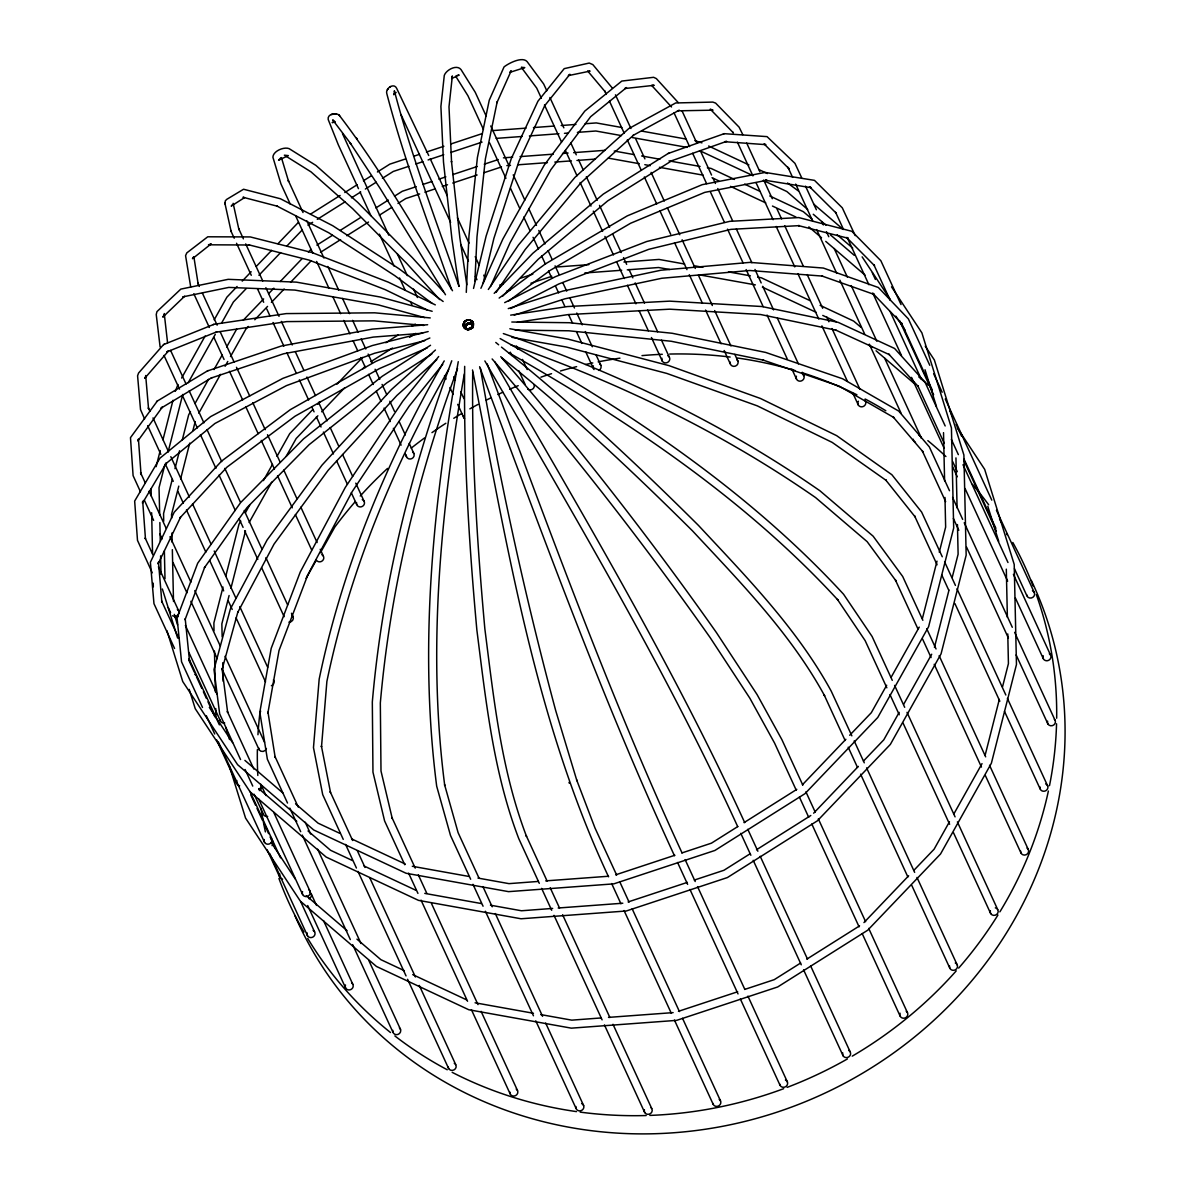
<?xml version="1.0" encoding="UTF-8"?>
<svg xmlns="http://www.w3.org/2000/svg" width="1193" height="1193" viewBox="0 0 1193 1193"><rect width="100%" height="100%" fill="white"/><g stroke="black" fill="none" stroke-linecap="round" stroke-linejoin="round"><path stroke-width="1.5" d="M464.674 366.355C463.51 454.429 468.864 542.427 476.872 630.083C485.849 700.395 493.246 771.931 518.761 838.619L539.296 883.327M472.726 327.3L472.846 321.916M472.711 371.962C471.682 457.769 477.111 543.516 484.865 628.935C493.798 698.904 501.164 770.081 526.545 836.442L526.188 835.562L547.11 881.045M471.653 320.693L472.935 327.881M466.284 292.374L468.968 235.871L477.409 157.506L489.249 100.212L504.042 66.927C508.397 63.393 522.251 56.16 527.082 61.574L543.695 84.017L546.797 90.757M474.874 281.384L476.991 236.825L485.387 158.863L497.168 101.867L496.87 102.777L511.215 70.715L509.829 72.236M225.089 204.048L225.253 200.991L226.61 199.44L243.566 189.24L280.4 198.754L332.772 225.745L399.118 268.828L443.155 301.501M472.145 328L473.084 323.243M259.94 711.565L271.199 648.351L300.248 572.029L345.254 487.49L402.727 401.28L438.681 356.528M458.261 361.688C433.611 501.328 418.43 644.861 436.683 786.202L450.492 835.428L470.653 879.241M464.286 374.02C441.022 509.456 426.975 648.574 444.735 785.516L444.571 784.666L458.112 832.669L479.034 878.152M472.89 327.523L472.413 321.797M473.517 288.438L486.118 236.11L511.305 158.58L537.954 101.196L564.2 68.642L589.223 63.05L592.846 64.601L612.337 88.088M483.076 283.323L493.902 238.332L518.955 161.219L545.052 104.954L544.619 105.789L569.926 74.279L568.345 75.547M164.276 314.534L162.8 317.144L184.676 296.192M156.119 466.687L160.22 450.536M162.964 439.77L172.985 400.311M175.267 391.334L177.996 384.519M164.947 464.375L159.027 487.698L159.698 515.122M168.138 451.834L182.723 394.451M172.239 479.452L163.575 513.542L163.695 521.296M174.983 468.685L179.532 450.745M182.275 439.978L188.658 414.866L190.462 411.63M178.786 486.118L171.538 514.466L171.628 518.18M180.62 478.945L189.732 443.095M192.923 430.539L195.205 421.576M223.016 587.045L213.89 622.925L214.009 630.679M225.745 576.279L238.973 524.249L240.777 521.028M229.101 595.516L221.853 623.864L222.152 636.823M230.92 588.343L245.504 530.96M260.611 710.998L259.716 714.562A404.591 375.661 -24.7 0 0 257.956 734.754M922.413 618.496L936.997 561.142M939.264 552.18L945.646 527.097L944.975 497.466M934.432 647.411L949.002 590.058M952.193 577.516L958.113 554.208L957.457 524.577M985.194 755.005L999.316 699.441M1002.508 686.9L1008.428 663.606L1007.772 633.96M471.459 328.612L473.517 323.482M394.272 93.844L394.361 90.772C411.779 157.237 436.37 221.555 459.022 286.35M145.621 376.541L144.696 378.3L168.496 350.951L166.841 351.905L216.679 331.893M451.774 360.778C410.824 470.46 382.491 585.226 372.32 701.976L372.962 772.139L384.593 820.918L404.755 864.746M457.56 368.592C417.714 476.111 390.335 588.626 380.328 702.975L380.999 771.021L392.258 818.502L391.975 817.593L415.224 868.131M177.265 617.407L197.68 563.245L240.598 502.626L303.529 438.875L382.178 376.302L430.539 345.269M307.779 574.937L279.028 650.483L267.888 713.056L267.978 712.146L275.195 757.466L275.001 756.511L298.25 807.05M193.549 256.957L192.476 258.702L211.265 243.819L208.477 244.804L249.546 244.997L248.651 244.789L309.255 260.149L385.175 289.631L426.93 309.807M480.913 288.288L502.79 239.182L544.142 165.275L584.779 111.098L621.807 81.064L653.63 77.306L656.344 78.589L678.221 102.568M490.547 286.529L510.112 242.626L550.838 169.734L590.639 116.69L626.519 87.566L624.804 88.536L654.182 85.314L652.139 85.24M470.683 329.089L473.159 324.854M451.715 77.903L452.356 75.934L449 106.803L451.565 162.129L451.476 161.309L459.827 237.541L466.806 284.814M280.713 157.953L278.595 160.205L288.348 155.627L284.366 155.179L311.03 171.881L352.725 208.76L406.619 263.295L439.65 299.562M307.511 575.444L352.024 491.859L409.199 406.097L442.737 364.357M181.619 378.047L205.151 336.008M214.203 319.828L226.879 297.191L237.109 286.484M188.166 382.789L215.292 334.323M221.63 323.02L233.381 302.008L246.161 288.646M194.996 403.547L208.581 379.299M214.009 369.591L222.152 355.037M226.685 346.954L236.646 329.164M198.828 413.136L220.526 374.363M225.059 366.296L227.774 361.449M230.488 356.588L245.862 329.134L248.412 326.45M245.311 512.93L249.829 504.848M263.414 480.6L272.466 464.42M277 456.337L289.675 433.7L312.685 409.617M249.128 522.534L271.75 482.136M286.231 456.293L296.177 438.517L317.875 415.805M306.079 578.381L315.951 560.755M320.425 552.747L334.786 527.112A404.591 375.661 -24.7 0 1 355.35 501.537M886.682 685.244L871.308 712.713L849.699 735.276M891.201 677.177L919.236 627.115M899.164 712.37L883.789 739.824L863.464 761.045M903.683 704.302L931.703 654.226M949.464 821.753L934.104 849.207L913.763 870.443M953.997 813.686L982.018 763.624M444.228 360.897C386.979 459.887 342.361 566.943 319.172 679.16L313.476 747.608L322.707 794.642L343.241 839.365M448.628 369.547C392.87 466.642 349.609 571.611 326.882 681.457L321.499 746.907L321.409 746.013L330.536 792.555L330.163 791.66L352.636 840.513M428.719 155.508L396.687 88.401C394.018 82.302 385.085 88.521 386.8 93.606C404.203 160.071 428.794 224.403 451.461 289.198M232.59 204.54L231.218 206.106L244.476 197.65M488.34 289.467L518.493 244.997L574.951 177.384L628.636 128.695L675.7 102.956L712.832 102.091L715.606 103.09L739.093 127.144L742.821 134.66M496.094 292.404L525.129 249.591L580.842 182.857L633.528 135.167M157.327 401.042L130.484 437.637L133.094 475.634L140.446 491.725M242.224 281.13L251.171 271.765M256.286 266.427L271.631 250.366M278.014 243.67L298.474 222.271M258.926 275.285L280.623 252.558M287.021 245.877L302.336 229.846M243.193 320.306L263.653 298.891M268.768 293.538L273.868 288.184M280.266 281.503L301.993 258.747M308.391 252.066L310.955 249.382M254.795 319.769L267.56 306.407M271.393 302.396L284.173 289.034M290.555 282.353L310.985 260.969M317.8 404.263L320.35 401.594M336.978 384.191L362.538 357.438M321.707 411.794L344.688 387.74M362.568 369.025L365.118 366.355M802.442 784.74L845.867 739.287M813.641 813.194L858.349 766.398M863.956 922.577L908.663 875.781M494.2 293.344L532.734 253.378L603.27 194.116L668.184 153.479L724.255 133.676L767.039 136.628L794.97 163.366L801.651 177.727M502.641 296.192L538.177 259.284L607.699 200.886L671.957 160.652L671.182 160.936L726.582 141.356L724.762 141.713L765.876 144.651L764.057 143.906L789.095 168.839L787.947 167.244L792.599 177.354M393.72 94.739L396.016 92.398L394.316 93.621M389.783 87.238L390.558 86.522M387.442 89.639L388.217 88.908M435.445 350.026L391.334 389.649L321.961 465.195L267.083 539.997L230.338 609.071L213.994 669.541L219.661 713.832L240.539 759.538M436.772 359.66L396.896 395.465L328.15 470.31L274.077 544.053L237.72 612.441L237.944 611.681L222.047 669.616L222.047 668.691L227.639 712.415L227.341 711.49L253.826 769.053M430.226 317.92L374.736 312.82L286.245 313.595L213.994 324.317L163.56 344.583L138.582 373.021L137.583 375.795L140.506 409.542L144.577 418.952M499.151 298.056L545.395 263.892L627.279 215.873L702.215 184.676L765.101 172.433L814.476 180.352L842.303 207.836L855.247 235.632M508.442 301.188L549.824 270.587L630.59 223.255L704.78 192.371L767.024 180.247L765.22 180.277L811.106 187.689L809.48 186.66L836.144 213.115L835.607 212.294L843.362 229.131M431.806 354.008L386.86 382.834L309.166 444.646L246.862 507.756L204.391 567.764L204.778 567.033L185.049 619.704L185.213 618.779L189.493 660.713L189.016 658.834L219.378 724.852M310.627 214.069L340.124 195.473M344.792 192.535L357.214 184.706M363.418 180.784L371.187 175.893M377.406 171.986L389.828 164.142L405.516 158.967M307.988 225.223L312.641 222.286M317.293 219.348L345.209 201.751M351.413 197.844L360.718 191.984M365.356 189.046L376.213 182.201M382.416 178.294L393.272 171.449L408.945 166.274M316.891 245.117L332.415 235.319M340.184 230.428L360.361 217.693M375.899 207.91L388.321 200.081M394.525 196.159L402.295 191.268L416.253 186.66M320.47 252.334L340.616 239.629M346.82 235.722L368.533 222.032M379.389 215.187L391.796 207.373M398 203.466L405.739 198.575L419.668 193.967M385.831 342.749L398.253 334.92M412.226 326.107L415.343 324.153M370.784 361.718L392.482 348.043M409.542 337.291L415.746 333.384M737.841 826.525L711.46 843.153L681.844 852.95M744.044 822.618L796.79 789.363M750.308 853.651L723.942 870.279L694.326 880.061M756.511 849.744L810.808 815.505M800.622 963.034L774.242 979.662L744.641 989.444M806.826 959.127L859.571 925.872M207.388 370.963L281.235 346.045L372.201 329.119L427.646 324.735M156.522 401.519L208.074 370.546M632.767 135.584L679.264 110.159M504.684 302.634L555.461 276.657L646.725 241.508L729.713 221.346L798.758 217.573L851.862 231.308L880.866 260.745L901.028 304.573M510.708 308.569L558.756 283.994L648.828 249.307L730.981 229.354L799.34 225.626L798.475 225.611L848.268 238.302L846.568 237.467L874.558 265.711L873.947 264.95L890.217 300.323M451.655 78.574L459.156 75.025L457.113 75.427M429.868 337.992L375.81 361.419L290.346 409.631L221.585 461.08L174.193 512.229L150.393 562.246L153.972 603.673L174.566 648.455M427.243 347.879L379.374 368.622L295.029 416.223L226.953 467.149L180.039 517.792L180.59 517.121L158.072 563.931L158.49 562.082L161.83 601.973L161.622 601.004L178.756 638.255M452.505 290.719C415.999 231.353 381.506 170.39 339.036 115.005C335.561 112.321 327.106 114.036 328.209 119.539L338.32 144.83L358.467 188.643M163.56 344.583L164.455 344.225M213.204 324.645L213.994 324.317M723.361 133.989L724.255 133.676M668.184 153.479L668.96 153.211M414.239 156.074L419.459 154.344M426.438 152.048L443.871 146.277M450.85 143.98L482.24 133.601M415.91 163.978L422.874 161.666M428.093 159.951L443.766 154.762M450.73 152.465L482.061 142.116M423.217 184.348L431.941 181.47M438.92 179.159L445.884 176.862M452.863 174.551L477.275 166.483M484.254 164.187L498.197 159.564M424.902 192.252L435.341 188.792M442.305 186.496L447.524 184.766M452.758 183.036L477.125 174.983M484.09 172.687L501.507 166.931M499.688 285.097L503.178 283.934M520.61 278.178L532.824 274.151M506.548 291.271L510.037 290.123M530.93 283.218L551.822 276.314M615.663 874.827L674.88 855.247M628.129 901.938L687.362 882.373M678.444 1011.321L737.677 991.756M508.263 308.599L562.947 291.032L660.997 270.214L749.83 262.385L823.349 268.052L878.346 287.498L908.365 318.889L929.765 365.267M514.213 315.131L565.005 298.787L661.861 278.252L749.8 270.498L822.588 276.105L821.768 275.941L874.35 294.507L872.858 293.374L901.789 323.631L901.326 322.766L932.33 390.156M510.664 72.102L524.771 67.613L521.729 67.3M428.168 331.55L372.305 345.552L282.845 378.375L210.639 416.596L159.922 458.201L134.66 501.075L137.493 540.354L152.272 572.804M424.663 340.706L374.662 353.232L286.439 385.622L214.949 423.47L165.424 464.062L166.588 462.705L142.474 503.148L142.698 501.224L145.471 538.968L145.173 538.028L152.958 554.954M183.811 296.669L182.842 296.878L228.788 287.409L294.88 290.078L378.226 304.856L424.678 317.606M678.414 110.621L677.475 110.83L713.026 110.174L710.253 109.174L733.397 132.87L732.785 132.095M569.121 75.457L590.103 71.103L589.059 71.103M336.187 113.812L331.058 114.588M334.801 122.118L332.131 122.536L333.175 122.402M510.664 315.131L567.45 306.556L669.676 301.143L761.939 306.526L838.112 322.334L894.571 348.46L925.007 382.133L945.169 425.961M517.27 322.274L568.405 314.549L669.691 309.181L760.627 314.52L836.025 330.178L835.279 329.864L889.501 354.724L888.8 354.142L918.312 386.562L917.775 385.757L944.125 443.035M215.888 332.206L286.723 321.603L374.08 320.857L423.873 325.45M422.635 333.22L373.29 337.082L283.636 353.769L211.221 378.017L211.922 377.599L160.98 408.2L162.412 407.022L137.851 440.948L138.433 439.069L141.042 474.575L140.55 472.667L145.203 482.777M492.798 130.589L526.053 128.128M533.45 127.576L553.776 126.07M561.157 125.533L575.936 124.43M585.181 123.744L596.261 122.924L621.836 127.517M496.199 138.388L522.027 136.479M529.409 135.927L558.935 133.735M564.468 133.333L568.166 133.064M577.397 132.378L595.844 131.006L621.389 135.599M503.431 157.834L512.662 157.163M520.059 156.611L553.313 154.151M562.544 153.465L568.092 153.062M573.639 152.644L605.045 150.318M506.831 165.633L510.515 165.365M517.896 164.813L547.423 162.636M554.805 162.084L571.417 160.861M576.95 160.444L595.396 159.087M557.444 266.949L588.85 264.637M623.939 262.028L659.043 259.433L684.618 264.026M584.824 272.973L621.717 270.244M627.264 269.842L658.625 267.515L669.586 269.484M538.341 881.433L508.993 883.64L477.975 878.078M545.723 880.881L608.49 876.244M552.657 908.425L521.46 910.766L490.442 905.189M558.19 908.007L622.806 903.22M601.123 1017.942L571.775 1020.149L540.757 1014.587M608.505 1017.39L673.12 1012.618M464.778 328.507L470.31 329.268M511.812 322.021L569.24 322.721L672.151 333.265L765.712 352.442L842.601 378.777L898.702 411.063L929.332 446.898L949.494 490.726M515.287 330.133L568.852 330.789L671.227 341.258L763.714 360.226M243.998 197.352L242.969 197.263L277.522 206.255L276.642 205.912L328.746 232.769L394.749 275.628L432.134 303.365M464.181 327.896L469.445 329.566M509.858 328.746L568.032 339.11L669.109 365.669L760.508 398.492L836.666 435.654L891.872 474.725L921.637 512.08L942.261 556.758M511.931 337.321L566.302 347.014L666.857 373.439L757.287 405.859L832.207 442.409L886.235 480.466L885.609 479.84L915.046 516.778L914.599 515.928L937.072 564.796M641.923 131.126L685.766 138.999M694.908 140.64L701.916 142.877M632.35 137.568L687.093 147.395M614.216 151.034L634.303 154.643M641.61 155.955L659.878 159.236M669.019 160.876L700.067 166.453M707.374 167.766L711.028 168.422L734.53 179.442M608.311 158.132L639.344 163.709M644.816 164.679L650.289 165.663M659.416 167.303L703.229 175.177M693.759 265.666L702.886 267.307M728.461 271.9L750.382 275.837M757.689 277.149L761.343 277.805L810.017 300.636M698.785 274.733L755.363 284.888M412.286 866.282L468.849 876.437M424.768 893.393L481.331 903.548M475.082 1002.791L533.465 1013.275M432.164 311.284L380.194 297.012L296.431 282.144L228.191 279.326L180.814 289.109L156.954 311.627L156.238 314.534L160.116 346.999M763.147 360.092L839.275 386.174L894.049 417.639L893.303 417.132L923.009 451.834L922.398 451.088L945.646 501.627M503.342 333.578C615.126 371.798 722.839 423.232 819.949 490.8L873.127 536.179L902.698 576.487L922.86 620.3M510.872 344.866C618.481 382.237 721.974 432.552 815.624 497.615L867.147 541.652L895.973 580.857L895.451 580.066L917.924 628.92M463.704 327.18L468.536 329.7M335.099 121.775L332.668 119.882L350.772 143.742L350.19 142.966L380 188.196L445.496 294.746M708.627 146.023L748.921 164.917M758.987 169.63L767.382 173.567M787.529 183.006L798.206 190.82M699.575 150.616L751.59 174.998M763.326 180.501L786.813 191.506L807.646 209.446M744.596 184.154L759.717 191.238M769.783 195.965L803.351 211.698L812.09 219.139M712.057 177.727L718.768 180.874M730.504 186.376L765.742 202.899M772.453 206.046L795.94 217.051M820.098 305.348L853.666 321.096L860.988 327.314M762.372 287.125L816.057 312.283M822.767 315.429L836.189 321.722M339.886 833.385L318.084 823.17L295.566 803.843M351.622 838.888L405.292 864.045M352.353 860.511L330.55 850.281L308.033 830.969M364.104 866.014L416.089 890.381M404.352 970.684L380.865 959.664L356.946 939.145M412.733 974.606L466.403 999.764M435.311 304.871L388.411 282.204L312.089 252.573L250.262 236.93L207.746 236.796L186.794 252.901L185.571 255.66L190.716 287.006M467.641 329.999L463.212 325.54M500.15 338.573C624.67 408.543 746.266 488.608 843.57 594.248L872.113 636.51L892.275 680.338M509.083 352.889C628.308 420.831 744.536 498.495 837.918 600.019L837.367 599.348L865.149 640.626L886.846 687.809M463.376 326.39L467.626 329.7M495.781 342.451L498.644 344.792M501.507 347.133C570.821 402.444 635.75 462.973 698.546 525.502C746.773 577.263 797.088 628.607 831.253 691.194L851.862 735.857M502.149 358.079C569.121 411.704 631.753 470.489 692.581 530.945C740.57 582.438 790.631 633.528 824.631 695.817L824.184 694.967L845.106 740.465M813.715 204.107L843.302 229.503M813.268 214.263L825.944 225.134M837.203 234.797L852.682 248.069M830.417 234.857L854.367 255.406M808.854 226.894L821.53 237.765M825.75 241.389L865.149 275.195M918.774 376.884L928.631 385.354M869.026 344.732L871.829 347.148M876.065 350.772L915.463 384.578M244.893 760.373L282.89 792.972M258.777 788.692L296.774 821.306M306.273 895.675L347.088 930.689M651.691 85.478L671.51 106.982M443.408 291.748L412.42 257.748L357.825 202.482L315.906 165.409L289.094 148.633C283.949 146.56 273.122 151.034 272.899 157.178L280.952 183.916L290.257 204.137M500.747 356.647C577.099 445.049 649.201 537.148 716.471 632.648L757.078 694.565L781.892 739.645L802.829 785.143M492.127 358.959C569.329 448.24 642.266 541.234 710.238 637.733L749.875 698.248L774.6 743.135L796.298 790.318M587.642 70.954L605.283 91.906L604.806 91.026L606.357 94.396M339.036 115.005L339.677 115.84M356.603 138.149L357.199 138.925M521.341 67.345L536.731 88.133L541.383 98.244M471.265 320.663L473.606 324.824M465.911 329.253L463.197 324.675M891.529 286.857L921.891 332.847L951.432 427.914L953.684 528.007L928.601 626.713L877.765 717.47L804.932 793.703L714.905 850.46L613.813 883.864L508.561 891.648L406.038 873.246L313.684 829.955L237.601 764.683L182.753 681.561L166.945 630.709M925.261 346.179L934.358 359.973L963.899 455.025L966.166 555.133L941.068 653.839L890.351 744.417L817.399 820.814L727.372 877.571L626.295 910.99L521.043 918.774L418.504 900.372L326.151 857.066L250.068 791.809L195.234 708.687L189.225 689.39M862.136 256.853L890.425 299.726M895.824 316.13L904.92 329.909M957.353 427.959L984.672 469.356L1014.214 564.423L1016.466 664.516L991.383 763.222L940.546 853.979L867.714 930.212L777.687 986.969L676.61 1020.373L571.343 1028.157L468.819 1009.755L376.466 966.464L300.382 901.192L245.549 818.07L229.19 765.459M209.342 707.404L232.575 742.628M271.124 842.377L295.372 879.137M473.024 326.077L471.131 322.542M455.666 76.173L467.939 95.753L483.448 129.455M465.866 327.956L466.388 328.821M494.663 361.643C581.841 513.079 671.927 663.502 744.7 822.588M484.865 360.942C573.028 513.929 664.128 665.888 737.692 826.615M465.151 328.806L463.331 323.81M933.627 373.692L942.157 392.229M945.259 398.984L991.786 500.121M996.438 510.246L1034.435 592.846M949.882 410.78L952.208 415.835M956.085 424.261L961.513 436.071M999.51 518.672L1001.061 522.042M964.093 459.23L995.872 528.305M1014.468 568.733L1026.86 595.695M899.522 320.544L933.612 394.674M963.825 460.379L996.379 531.139M951.373 439.442L958.352 454.622M963.005 464.733L1007.981 562.514M1013.409 574.31L1050.63 655.225M872.307 272.72L875.408 279.46M890.142 311.492L921.16 378.927M952.64 461.572L957.293 471.682M965.048 488.519L1007.667 581.185M1015.407 598.036L1043.308 658.685M847.224 237.556L868.922 284.739M872.799 293.15L901.476 355.499M911.541 377.391L944.095 448.15M952.61 466.687L957.263 476.797M952.596 497.466L962.676 519.387M964.227 522.758L1012.29 627.279M1014.617 632.335L1054.94 719.99M805.529 186.153L816.37 209.759M821.798 221.555L823.349 224.925M826.451 231.666L828.777 236.736M834.205 248.532L847.388 277.194M851.265 285.619L876.855 341.243M884.61 358.109L921.056 437.339M953.386 518.478L958.814 530.274M966.569 547.125L1008.413 638.091M1016.153 654.942L1047.931 724.017M795.686 184.095L812.746 221.152M816.609 229.578L836.755 273.391M839.857 280.131L864.657 334.04M869.309 344.151L901.088 413.225M944.588 561.814L955.429 585.42M956.98 588.79L1005.833 694.997M1007.384 698.367L1047.708 786.023M746.699 143.085L759.881 171.747M763.759 180.173L772.289 198.709M776.941 208.835L781.594 218.945M784.696 225.686L803.307 266.143M807.184 274.569L822.678 308.286M826.555 316.712L828.881 321.782M831.983 328.522L859.899 389.201M941.724 574.907L948.689 590.058M954.892 603.539L999.838 701.26M1004.491 711.371L1040.132 788.871M737.438 142.206L752.932 175.908M756.034 182.648L773.079 219.706M776.181 226.446L794.777 266.889M797.878 273.629L818.801 319.113M821.902 325.853L847.462 381.447M852.891 393.243L858.319 405.038M926.737 628.741L936.043 648.962M939.145 655.703L985.657 756.839M989.534 765.28L1028.306 849.55M682.098 110.994L696.816 143.026M700.694 151.451L711.55 175.043M713.101 178.413L715.427 183.468M717.754 188.539L732.487 220.556M736.364 228.981L751.873 262.699M754.975 269.439L761.179 282.935M762.73 286.305L773.586 309.897M777.463 318.322L798.385 363.835M802.263 372.276L803.814 375.646M922.562 639.03L931.092 657.567M934.194 664.307L981.466 767.084M985.343 775.51L1020.984 853.01M674.06 112.888L689.554 146.575M692.656 153.315L706.599 183.647M710.476 192.073L724.434 222.405M727.521 229.145L743.03 262.833M746.132 269.573L763.177 306.646M767.054 315.071L787.201 358.869M791.854 368.98L796.506 379.091M894.601 685.393L904.682 707.3M907.008 712.355L955.071 816.862M957.397 821.917L997.706 909.573M615.439 94.829L630.948 128.546M635.601 138.656L644.891 158.878M651.095 172.374L664.277 201.02M667.379 207.761L679.786 234.738M682.113 239.793L695.295 268.44M698.397 275.18L712.34 305.527M714.667 310.583L730.951 345.985M734.828 354.41L737.93 361.151M889.948 694.55L899.254 714.771M903.116 723.197L949.628 824.288M953.49 832.714L990.697 913.599M609.459 101.137L624.178 133.154M627.279 139.894L641.237 170.226M644.339 176.967L656.732 203.928M659.833 210.669L670.69 234.246M674.552 242.671L686.959 269.633M689.286 274.688L702.453 303.335M705.555 310.076L721.064 343.778M724.166 350.518L730.355 363.999M854.188 740.913L864.269 762.819M866.595 767.874L914.658 872.381M916.985 877.437L957.293 965.092M549.898 97.498L563.857 127.845M570.836 143.011L576.264 154.807M578.59 159.862L583.243 169.973M586.345 176.713L597.186 200.32M599.512 205.375L609.593 227.281M612.695 234.022L621.225 252.573M623.551 257.628L626.653 264.369M628.979 269.424L632.857 277.85M635.183 282.905L644.488 303.141M647.59 309.882L657.656 331.788M661.533 340.214L669.288 357.08M848.208 747.206L857.499 767.427M860.6 774.168L907.873 876.944M911.75 885.37L949.732 967.941M544.485 104.984L561.53 142.056M565.407 150.482L577.024 175.759M580.126 182.499L590.982 206.091M593.309 211.146L602.599 231.367M604.926 236.408L613.456 254.944M616.557 261.685L624.312 278.536M627.399 285.276L635.929 303.812M639.03 310.553L648.336 330.774M651.438 337.515L662.279 361.106M805.931 791.884L815.222 812.12M818.323 818.86L865.611 921.667M868.713 928.408L907.47 1012.678M486.088 115.855L475.232 92.264L461.02 69.582C456.77 64.094 446.107 69.94 444.288 75.413L440.903 106.445L443.498 162.069L451.938 239.122L458.917 286.38M490.741 125.966L508.576 164.738M513.229 174.849L524.845 200.126M528.723 208.551L536.477 225.402M538.804 230.458L545.007 243.939M548.109 250.694L551.986 259.12M555.088 265.86L558.965 274.286M562.842 282.711L566.705 291.137M569.807 297.877L574.459 307.988M576.786 313.043L582.214 324.839M585.316 331.579L592.295 346.76M596.172 355.186L600.825 365.297M799.399 797.058L808.705 817.28M811.807 824.02L859.079 926.812M862.181 933.552L900.163 1016.138M489.637 142.936L505.921 178.324M510.574 188.434L519.865 208.656M523.742 217.081L529.946 230.562M533.047 237.303L538.475 249.098M541.577 255.839L545.455 264.264M548.541 271.005L551.643 277.745M555.52 286.171L558.622 292.911M561.724 299.652L564.826 306.392M568.703 314.818L572.58 323.243M576.458 331.669L581.871 343.465M585.748 351.89L593.503 368.741A4.041 3.758 -24.7 0 0 594.039 369.562M747.802 829.329L757.883 851.235M760.209 856.291L807.497 959.097M810.599 965.838L850.132 1051.779M740.793 833.355L750.874 855.262M753.201 860.317L801.264 964.809M803.59 969.864L843.108 1055.82M430.27 158.878L447.33 195.95M457.396 217.857L469.028 243.148M475.232 256.629L479.109 265.055M483.761 275.165L485.312 278.536M516.315 345.94L517.866 349.31M522.519 359.421L527.172 369.532M400.997 114.543L450.611 222.39M460.677 244.311L468.431 261.163M475.411 276.329L476.961 279.699M510.291 352.159L511.842 355.529M518.821 370.695L525.024 384.176M682.023 852.876C608.43 693.506 548.855 528.111 487.176 363.88M685.125 859.616L695.206 881.538M697.532 886.593L744.82 989.385M747.922 996.125L787.455 1082.081M674.463 855.724C600.854 696.354 541.294 530.96 479.601 366.728M677.564 862.464L687.63 884.371M689.957 889.441L738.02 993.918M740.346 998.973L779.879 1084.929M388.739 235.17L342.495 133.646M397.269 253.721L407.335 275.628M413.539 289.109L417.416 297.534M453.847 376.734L455.398 380.105M460.826 391.901L463.928 398.656M360.018 192.028L370.874 215.62M379.404 234.156L394.137 266.173M399.551 277.969L404.979 289.765M410.407 301.561L411.958 304.931M444.512 375.72L446.063 379.091M449.94 387.516L453.042 394.257M457.694 404.367L463.898 417.848M616.662 875.08L594.949 827.897L576.666 779.954L576.92 780.774L555.714 710.625C525.397 597.782 500.329 483.538 480.406 368.398M619.764 881.821L629.054 902.042M632.156 908.783L679.443 1011.575M682.53 1018.315L720.512 1100.885M303.022 212.533L288.303 180.516L288.602 181.47L281.414 157.595M306.899 220.959L323.944 258.031M327.821 266.457L338.678 290.048M342.555 298.474L349.534 313.64M352.636 320.38L358.049 332.176M361.151 338.916L365.804 349.027M368.13 354.082L372.007 362.508M375.109 369.248L379.762 379.359M382.088 384.414L386.726 394.525M389.828 401.266L394.48 411.376M399.133 421.487L405.337 434.968M409.214 443.393L413.867 453.504M608.549 876.81C533.882 717.53 506.593 541.175 472.503 369.979M611.651 883.551L620.942 903.772M624.043 910.513L671.331 1013.319M674.433 1020.06L713.19 1104.33M295.685 215.933L312.745 253.02M316.622 261.446L329.014 288.408M332.892 296.833L340.646 313.699M343.748 320.44L349.952 333.921M353.053 340.661L357.706 350.772M360.808 357.512L365.461 367.623M368.562 374.363L373.215 384.474M376.302 391.215L380.955 401.34M384.057 408.081L390.26 421.561M393.362 428.302L401.116 445.153M404.994 453.579L406.545 456.949M550.212 887.786L559.517 908.007M562.604 914.748L609.891 1017.54M612.993 1024.28L651.736 1108.521M243.387 238.839L238.734 228.728L238.943 229.697L233.142 203.302M245.713 243.894L262.758 280.952M265.86 287.692L279.043 316.339M281.369 321.394L292.21 344.986M295.312 351.726L303.842 370.262M306.944 377.003L315.459 395.539M318.561 402.28L327.091 420.816M330.193 427.556L338.708 446.093M342.585 454.518L352.666 476.425M355.768 483.15L364.283 501.686M541.622 888.382L551.688 910.289M554.014 915.344L602.092 1019.851M604.419 1024.906L644.727 1112.562M224.866 203.019L231.129 231.487L234.231 238.227M236.557 243.283L251.276 275.3M257.479 288.795L263.683 302.276M266.785 309.017L269.886 315.757M272.988 322.498L283.845 346.104M286.946 352.845L296.252 373.066M299.354 379.806L308.644 400.043M311.746 406.783L314.072 411.839M316.399 416.894L321.051 427.005M323.378 432.06L333.458 453.966M336.56 460.722L347.417 484.313M351.294 492.739L356.722 504.535M482.911 886.578L492.202 906.799M495.304 913.54L542.576 1016.332M545.678 1023.072L583.66 1105.628M199.32 286.424L197.77 283.054L198.157 283.979L193.862 256.734M202.422 293.165L217.141 325.182M220.243 331.922L234.201 362.254M236.512 367.31L249.695 395.957M252.797 402.697L265.189 429.659M267.515 434.714L279.923 461.676M283.8 470.102L296.968 498.734M300.845 507.159L317.114 542.547M320.216 549.287L323.318 556.027M472.98 884.311L483.061 906.218M485.387 911.273L533.45 1015.78M535.776 1020.835L576.085 1108.476M193.818 293.746L209.327 327.449M213.979 337.574L224.06 359.481M229.474 371.277L242.656 399.938M245.758 406.679L258.165 433.641M261.267 440.381L274.45 469.043M277.551 475.783L292.27 507.815M295.372 514.556L311.656 549.943M418.325 874.872L426.855 893.408M431.493 903.519L477.99 1004.61M481.092 1011.351L517.523 1090.536M170.584 350.414L186.093 384.101M189.18 390.842L203.914 422.859M207.015 429.599L221.734 461.616M224.836 468.357L240.33 502.044M244.207 510.47L262.028 549.227M265.905 557.653L287.602 604.821M291.48 613.247L293.031 616.617M408.632 873.172L417.938 893.393M421.04 900.133L467.552 1001.285M471.429 1009.71L510.201 1093.996M163.993 355.425L179.502 389.142M182.589 395.882L197.322 427.914M200.424 434.655L215.933 468.357M219.035 475.112L235.319 510.5M239.197 518.94L243.074 527.366M244.625 530.736L257.807 559.383M261.685 567.823L284.158 616.706M357.289 850.624L365.028 867.475M369.681 877.586L415.403 976.978M419.28 985.403L455.696 1064.588M149.9 411.197L148.35 407.827L148.558 408.796L145.68 375.527M153.002 417.938L168.496 451.625M170.823 456.68L189.419 497.123M192.52 503.864L211.116 544.291M214.218 551.032L235.916 598.215M239.793 606.626L267.679 667.29M345.567 844.42L356.424 868.027M357.975 871.397L406.038 975.904M407.588 979.274L448.687 1068.63M147.678 425.692L160.861 454.354M165.514 464.465L173.268 481.316M177.921 491.441L183.349 503.237M186.451 509.978L205.837 552.12M209.714 560.546L223.673 590.893M228.325 601.004L232.203 609.444M236.08 617.87L265.532 681.919M305.229 822.216L310.642 834.011M317.621 849.177L361.017 943.529M368.771 960.365L400.535 1029.455M149.08 491.203L166.125 528.275M170.002 536.701L190.925 582.184M194.802 590.61L220.362 646.203M225.015 656.314L264.533 742.24M287.513 803.038L267.366 759.21L259.865 712.46M289.839 808.093L300.696 831.685M302.247 835.07L350.324 939.577M352.651 944.632L392.974 1032.303M144.323 500.15L153.629 520.372M159.832 533.867L162.159 538.923M173.015 562.529L186.973 592.861M190.85 601.302L217.215 658.611M222.644 670.406L259.075 749.636M261.371 785.471L266.009 795.537M273.704 812.284L309.926 891.037M311.134 893.676L316.548 905.427M323.512 920.564L352.874 984.419M158.415 566.794L178.667 610.816M185.377 625.415L216.977 694.117M245.117 769.5L252.752 786.083M258.687 798.982L302.619 894.496M307.69 905.532L345.567 987.864M168.288 607.64L170.584 612.606M188.852 652.332L220.451 721.034M254.124 794.24L263.399 814.401M250.023 791.466L271.601 838.381M272.809 841.005L280.534 857.812M300.636 901.505L314.549 931.763M188.867 660.266L194.325 672.106M196.427 676.67L201.826 688.406M203.362 691.761L206.449 698.457M207.985 701.812L214.919 716.889M250.828 794.956L255.466 805.036M257.017 808.392L262.415 820.158M263.966 823.528L268.604 833.609M275.553 848.73L270.155 836.964A4.041 3.758 -24.7 0 1 271.676 841.885A4.041 3.758 -24.7 0 1 266.636 844.018A4.041 3.758 -24.7 0 1 264.249 839.544M202.512 707.464L181.545 661.787L177.101 618.332M206.329 715.755L214.725 733.993M218.349 741.882L264.592 842.422M269.663 853.442L307.526 935.789M216.604 739.839L236.632 783.413M267.217 849.893L279.58 876.78M465.359 326.39L466.15 328.314M473.099 326.673L472.115 323.84M472.86 323.706L473.457 325.689M987.804 506.264L998.705 541.294M925.022 369.77L936.46 406.545M225.701 727.253L229.518 739.511M174.297 614.365L177.563 624.864M162.367 588.999L177.623 638.031M569.016 782.354L569.255 783.175M230.92 230.503L231.129 231.487M473.069 327.285L472.607 324.317M164.246 313.52L167.572 342.794M1006.31 569.15L1007.384 617.303M955.951 457.903L957.084 507.905M943.514 432.641L944.602 480.794M222.733 662.741L223.151 681.263M214.472 651.08L215.381 691.865M215.769 708.553L215.933 715.964M171.956 532.988L172.165 542.248M172.344 549.66L173.507 601.496M164.366 550.957L164.992 578.769M159.862 522.534L160.28 541.055M160.608 555.863L161.025 574.385M151.093 488.608L151.272 496.034M151.645 512.722L152.555 553.507M153.226 583.168L153.315 586.881M260.835 784.278A4.041 3.758 -24.7 0 1 258.777 789.408M309.852 892.2A4.041 3.758 -24.7 0 1 309.091 898.791M351.577 982.943A4.041 3.758 -24.7 0 1 352.636 987.938A4.041 3.758 -24.7 0 1 347.446 989.638A4.041 3.758 -24.7 0 1 345.493 984.956M308.644 889.575A4.041 3.758 -24.7 0 1 309.688 894.556A4.041 3.758 -24.7 0 1 304.498 896.271A4.041 3.758 -24.7 0 1 302.545 891.589M260.835 784.651A4.041 3.758 -24.7 0 1 259.328 790.601M177.369 609.355A4.041 3.758 -24.7 0 1 174.566 616.349M173.552 616.17A4.041 3.758 -24.7 0 1 172.642 615.737M464.495 328.254A4.041 0.865 75.9 0 1 463.585 323.557M465.24 324.75A4.041 0.865 75.9 0 1 466.12 328.671M267.664 816.4A4.041 3.758 -24.7 0 1 263.101 813.462M224.716 723.033A4.041 3.758 -24.7 0 1 220.153 720.095M178.055 616.572A4.041 3.758 -24.7 0 1 175.117 617.542M271.378 839.663A4.041 3.758 -24.7 0 1 272.064 845.628M313.118 930.406A4.041 3.758 -24.7 0 1 314.624 935.267A4.041 3.758 -24.7 0 1 309.583 937.4A4.041 3.758 -24.7 0 1 307.197 932.911M195.1 673.806A4.041 3.758 -24.7 0 1 195.309 674.761M282.592 879.137A4.041 3.758 -24.7 0 1 279.788 873.872M239.644 785.755A4.041 3.758 -24.7 0 1 236.84 780.49M195.19 674.134A4.041 3.758 -24.7 0 1 195.652 674.999M1036.359 594.696A404.591 375.661 -24.7 0 1 1056.67 718.216M1056.551 723.778A404.591 375.661 -24.7 0 1 1049.497 785.65M1048.379 791.048A404.591 375.661 -24.7 0 1 999.868 911.87M997.93 915.031A404.591 375.661 -24.7 0 1 958.665 968.105M956.234 970.863A404.591 375.661 -24.7 0 1 852.249 1056.148M847.403 1058.952A404.591 375.661 -24.7 0 1 787.156 1087.375M783.667 1088.687A404.591 375.661 -24.7 0 1 649.872 1115.41M646.188 1115.53A404.591 375.661 -24.7 0 1 580.171 1112.115M576.502 1111.608A404.591 375.661 -24.7 0 1 452.162 1072.328M447.256 1069.763A404.591 375.661 -24.7 0 1 394.868 1035.942M390.499 1032.512A404.591 375.661 -24.7 0 1 307.734 938.444M303.947 932.016A404.591 375.661 -24.7 0 1 278.923 878.451M265.398 831.894A404.591 375.661 -24.7 0 1 261.103 808.317M257.822 775.48A404.591 375.661 -24.7 0 1 257.375 749.562M360.241 496.02A404.591 375.661 -24.7 0 1 387.531 468.431M411.242 448.121A404.591 375.661 -24.7 0 1 424.425 438.04M431.97 432.627A404.591 375.661 -24.7 0 1 445.869 423.261M453.772 418.281A404.591 375.661 -24.7 0 1 461.766 413.479M469.848 408.856A404.591 375.661 -24.7 0 1 478.02 404.412M486.252 400.162A404.591 375.661 -24.7 0 1 491.218 397.701M497.854 394.525A404.591 375.661 -24.7 0 1 502.879 392.229M509.65 389.246A404.591 375.661 -24.7 0 1 518.209 385.667M540.906 377.167A404.591 375.661 -24.7 0 1 551.554 373.677M560.471 370.978A404.591 375.661 -24.7 0 1 576.622 366.639M585.599 364.491A404.591 375.661 -24.7 0 1 592.787 362.94M598.17 361.852A404.591 375.661 -24.7 0 1 619.942 358.168M641.998 355.618A404.591 375.661 -24.7 0 1 662.309 354.291M669.676 354.053A404.591 375.661 -24.7 0 1 730.161 357.05M737.513 358.019A404.591 375.661 -24.7 0 1 795.105 370.561M802.039 372.678A404.591 375.661 -24.7 0 1 856.917 394.794M865.134 398.999A404.591 375.661 -24.7 0 1 885.817 410.75M927.841 440.635A404.591 375.661 -24.7 0 1 945.915 456.531M972.474 484.388A404.591 375.661 -24.7 0 1 988.654 504.773M1012.812 542.472A404.591 375.661 -24.7 0 1 1033.123 585.957M1031.289 580.38A404.591 375.661 -24.7 0 1 820.799 1095.025A404.591 375.661 -24.7 0 1 294.895 915.598M599.527 363.835A4.041 3.758 -24.7 0 1 598.767 370.412M593.204 367.817A4.041 3.758 -24.7 0 1 593.443 365.848M471.518 322.707A4.041 1.939 -8.4 0 1 466.866 323.944M465.643 320.768A4.041 1.939 -8.4 0 1 469.595 319.978M291.733 615.156A4.041 3.758 -24.7 0 1 288.93 622.149M466.776 324.019A4.041 1.536 -74.6 0 1 465.33 327.643M463.287 326.017A4.041 1.536 -74.6 0 1 464.867 321.409M321.886 554.685A4.041 3.758 -24.7 0 1 322.572 560.65A4.041 3.758 -24.7 0 1 316.309 560.069M467.373 323.601A4.041 1.7 -64.2 0 1 465.3 326.957M463.182 325.167A4.041 1.7 -64.2 0 1 466.12 320.41A4.041 1.834 -53.4 0 0 463.242 324.287M472.831 325.51A4.041 0.895 53.5 0 1 470.355 322.334M470.057 319.948A4.041 0.895 53.5 0 1 473.591 323.959M534.136 384.713A4.041 3.758 -24.7 0 1 527.724 389.127M470.788 322.438A4.041 1.968 -19.7 0 1 465.434 324.451M468.76 319.873A4.041 1.968 -19.7 0 0 464.316 321.886A4.041 1.968 -31.1 0 1 467.91 319.918M362.269 499.613A4.041 3.758 -24.7 0 1 364.223 504.296A4.041 3.758 -24.7 0 1 359.376 506.831A4.041 3.758 -24.7 0 1 356.588 502.581M465.374 326.286A4.041 1.834 -53.4 0 0 468.014 323.288A4.041 1.715 13.5 0 0 472.04 323.78M399.387 1027.874A4.041 3.758 -24.7 0 1 398.03 1034.406A4.041 3.758 -24.7 0 1 392.84 1030.334M464.509 418.609A4.041 3.758 -24.7 0 1 463.406 415.954M469.416 322.99A4.041 1.968 -31.1 0 1 465.911 325.003A4.041 1.104 85.5 0 1 465.762 328.895M955.28 963.005A4.041 3.758 -24.7 0 1 957.233 967.702A4.041 3.758 -24.7 0 1 952.402 970.222A4.041 3.758 -24.7 0 1 949.598 965.987M469.833 329.447A4.041 0.85 -50.7 0 1 472.98 325.659M667.856 355.723A4.041 3.758 -24.7 0 1 669.377 360.584A4.041 3.758 -24.7 0 1 664.337 362.717A4.041 3.758 -24.7 0 1 661.951 358.228M472.189 323.094A4.041 1.849 2.7 0 1 467.462 323.542M466.403 320.335A4.041 1.849 2.7 0 1 470.4 320.216M848.7 1050.437A4.041 3.758 -24.7 0 1 850.206 1055.283A4.041 3.758 -24.7 0 1 845.166 1057.416A4.041 3.758 -24.7 0 1 842.78 1052.942M468.029 329.73A4.041 0.999 -30.4 0 1 472.995 326.867M273.421 679.891A4.041 3.758 -24.7 0 1 271.378 685.721M466.254 323.512A4.041 1.327 -84.7 0 1 465.792 327.523M463.54 326.837A4.041 1.327 -84.7 0 1 464.644 321.499M1006.489 533.838A4.041 3.758 -24.7 0 1 1006.862 534.747M920.593 436.474A4.041 3.758 -24.7 0 1 921.25 438.293M915.493 442.26A4.041 3.758 -24.7 0 1 913.271 439.218M919.028 435.251A4.041 3.758 -24.7 0 1 919.907 435.758M473.233 325.376A4.041 1.133 44 0 1 470.236 323.035M469.177 319.799A4.041 1.133 44 0 1 472.756 322.349M1032.422 590.774A4.041 3.758 -24.7 0 1 1032.87 597.32A4.041 3.758 -24.7 0 1 1026.666 594.74M516.226 1089.075A4.041 3.758 -24.7 0 1 515.465 1095.666A4.041 3.758 -24.7 0 1 509.888 1092.057M802.516 374.17A4.041 3.758 -24.7 0 1 803.575 379.15A4.041 3.758 -24.7 0 1 798.385 380.865A4.041 3.758 -24.7 0 1 796.432 376.183M473.233 324.198A4.041 1.551 24 0 1 467.969 322.528M468.059 319.888A4.041 1.551 24 0 1 472.622 321.603M1045.694 783.935A4.041 3.758 -24.7 0 1 1047.648 788.618A4.041 3.758 -24.7 0 1 1042.801 791.153A4.041 3.758 -24.7 0 1 1039.998 786.918M1049.333 653.764A4.041 3.758 -24.7 0 1 1050.377 658.745A4.041 3.758 -24.7 0 1 1045.202 660.46A4.041 3.758 -24.7 0 1 1043.249 655.777M1027.009 848.089A4.041 3.758 -24.7 0 1 1026.248 854.68A4.041 3.758 -24.7 0 1 1020.671 851.086M1054.329 719.215A4.041 3.758 -24.7 0 1 1052.39 725.642A4.041 3.758 -24.7 0 1 1047.603 721.139M581.647 1103.555A4.041 3.758 -24.7 0 1 583.601 1108.237A4.041 3.758 -24.7 0 1 578.754 1110.772A4.041 3.758 -24.7 0 1 575.951 1106.522M997.094 908.798A4.041 3.758 -24.7 0 1 995.156 915.225A4.041 3.758 -24.7 0 1 990.369 910.721M995.32 907.873A4.041 3.758 -24.7 0 1 996.274 908.216M785.426 1079.993A4.041 3.758 -24.7 0 1 785.889 1086.54A4.041 3.758 -24.7 0 1 779.67 1083.96M467.134 329.641A4.041 0.999 -20.2 0 1 472.488 327.628M906.188 1011.217A4.041 3.758 -24.7 0 1 907.232 1016.197A4.041 3.758 -24.7 0 1 902.042 1017.912A4.041 3.758 -24.7 0 1 900.089 1013.23M468.938 329.656A4.041 0.939 -40.6 0 1 473.353 326.062M864.716 400.237A4.041 3.758 -24.7 0 1 864.821 405.366A4.041 3.758 -24.7 0 1 859.452 406.216A4.041 3.758 -24.7 0 1 858.408 401.236M472.935 324.779A4.041 1.357 34.1 0 1 469.52 322.99M468.909 319.873A4.041 1.357 34.1 0 1 473.099 322.334M736.782 359.57A4.041 3.758 -24.7 0 1 735.425 366.102A4.041 3.758 -24.7 0 1 730.22 362.046M472.025 320.992A4.041 1.715 13.5 0 0 467.209 320.052A4.041 1.924 -42.3 0 0 463.943 322.647M412.569 452.028A4.041 3.758 -24.7 0 1 411.809 458.619A4.041 3.758 -24.7 0 1 406.231 455.025M468.7 323.079A4.041 1.924 -42.3 0 1 465.583 325.629M719.215 1099.409A4.041 3.758 -24.7 0 1 718.932 1105.747A4.041 3.758 -24.7 0 1 712.907 1103.391M466.269 329.402A4.041 0.954 -10 0 1 471.861 328.284M454.265 1063.246A4.041 3.758 -24.7 0 1 454.115 1069.838A4.041 3.758 -24.7 0 1 448.195 1066.736M651.124 1107.76A4.041 3.758 -24.7 0 1 649.186 1114.187A4.041 3.758 -24.7 0 1 644.399 1109.684M465.479 329.014A4.041 0.865 0.1 0 1 471.131 328.836M266.427 748.488A4.041 3.758 -24.7 0 1 258.583 747.757M463.943 327.583A4.041 1.104 85.5 0 1 463.868 322.781"/></g></svg>
